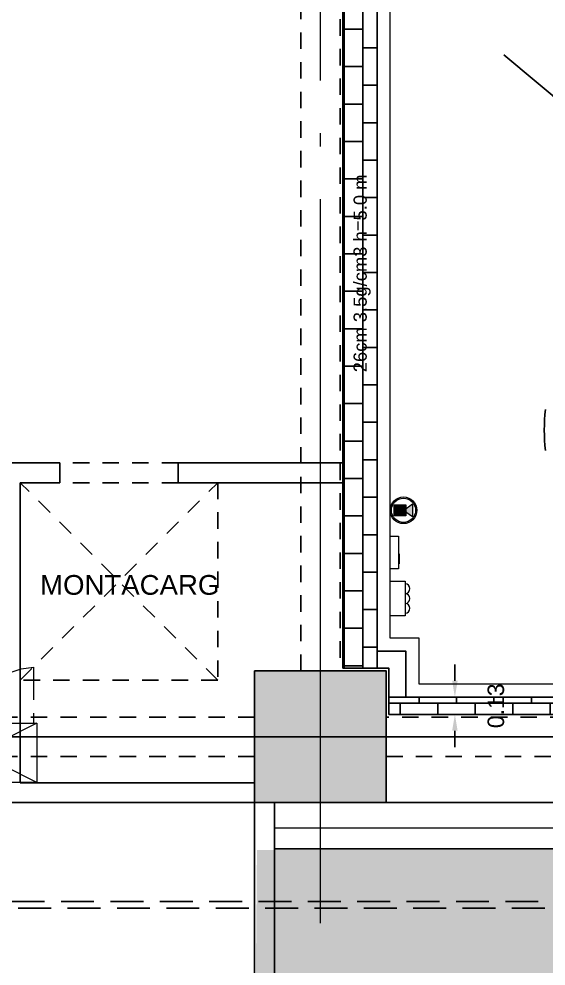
# Model space of a CAD drawing. Header units: metres. Extents: x -22 to 564, y 0 to 143.
# Drawn here: x 19.43 to 23.44, y 32.28 to 39.48 of the extents above; entities that cross this region are included whole.
import ezdxf
from ezdxf.xclip import XClip

# ---------------------------------------------------------------- set-up
doc = ezdxf.new("R2010")
doc.units = ezdxf.units.M
doc.header["$XCLIPFRAME"] = 2
for name, pattern in [('EJES630', [6.3, 5.5, -0.4, 0, -0.4]), ('XREF PB NEURO-ONCOLOGIA$0$CONJUNTO TLAHUAC$0$HIDDEN2', [0.1875, 0.125, -0.0625]), ('XREF PB NEURO-ONCOLOGIA$0$DASHED2', [0.375, 0.25, -0.125]), ('XREF PB NEURO-ONCOLOGIA$0$HIDDEN2', [0.1875, 0.125, -0.0625]), ('XREF PB NEURO-ONCOLOGIA$0$XREF PB NEURO-ONCOLOGIA$0$Dash 1_5mm', [3, 1.5, -1.5]), ('XREF RADIOFARMACIA$0$PDF_IMPORT', [1, 0.8, -0.2])]:
    doc.linetypes.add(name, pattern=pattern)
doc.layers.add('EJES', color=11, linetype='EJES630', lineweight=0)
doc.layers.add('XREF PB NEURO-ONCOLOGIA$0$MUROS DE TABLAROCA', color=150, linetype='Continuous', lineweight=13)
for name, color, linetype in [('TEXTO', 7, 'Continuous'), ('XREF  PB CONJ$0$PARQUE', 251, 'Continuous'), ('XREF  PB CONJ$0$REFERENCIA COLUMNAS NEURO', 7, 'Continuous'), ('XREF PB NEURO-ONCOLOGIA$0$-CG-M-WALL', 7, 'Continuous'), ('XREF PB NEURO-ONCOLOGIA$0$CANCELES', 1, 'Continuous'), ('XREF PB NEURO-ONCOLOGIA$0$COLUMNAS', 6, 'Continuous'), ('XREF PB NEURO-ONCOLOGIA$0$CONTRAVENTEOS', 6, 'XREF PB NEURO-ONCOLOGIA$0$HIDDEN2'), ('XREF PB NEURO-ONCOLOGIA$0$COTAS PAÑOS', 8, 'Continuous'), ('XREF PB NEURO-ONCOLOGIA$0$EQUIPO', 8, 'Continuous'), ('XREF PB NEURO-ONCOLOGIA$0$HATCH', 251, 'Continuous'), ('XREF PB NEURO-ONCOLOGIA$0$LAMINA MULTIPERFORADA', 9, 'Continuous'), ('XREF PB NEURO-ONCOLOGIA$0$MUROS', 3, 'Continuous'), ('XREF PB NEURO-ONCOLOGIA$0$NOVIDESA', 11, 'Continuous'), ('XREF PB NEURO-ONCOLOGIA$0$PROYECCIÓN', 8, 'XREF PB NEURO-ONCOLOGIA$0$CONJUNTO TLAHUAC$0$HIDDEN2'), ('XREF PB NEURO-ONCOLOGIA$0$TABIQUES BLINDADOS', 30, 'Continuous'), ('XREF RADIOFARMACIA$0$MOBILIARIO', 161, 'Continuous')]:
    doc.layers.add(name, color=color, linetype=linetype)
doc.layers.get('Defpoints').off()
doc.styles.add('100 LOCALES 25', font='arial.ttf', dxfattribs={"height": 0.25})
doc.styles.add('XREF PB NEURO-ONCOLOGIA$0$COTAS', font='arial.ttf')
doc.dimstyles.new('XREF PB NEURO-ONCOLOGIA$0$50 FLECHAS', dxfattribs={"dimscale": 0.5, "dimtxt": 0.25, "dimasz": 0.25, "dimexe": 0.1, "dimexo": 0.1, "dimgap": 0.025, "dimtad": 0, "dimtih": 1, "dimtoh": 1, "dimzin": 1, "dimdsep": 46, "dimtxsty": 'XREF PB NEURO-ONCOLOGIA$0$COTAS', "dimcen": 0.1, "dimclrd": 256, "dimclre": 256, "dimclrt": 7, "dimadec": 0, "dimazin": 1, "dimtfac": 1, "dimtofl": 0, "dimtmove": 2, "dimatfit": 3, "dimfxl": 1, "dimtolj": 1, "dimtzin": 1, "dimlwd": -1, "dimlwe": -1, "dimarcsym": 0})

# ---------------------------------------------------------------- blocks, each defined once
blk = doc.blocks.new('XREF PB NEURO-ONCOLOGIA$0$C-1')
at = {"layer": 'XREF PB NEURO-ONCOLOGIA$0$-CG-M-WALL', "true_color": 0x636466}
h = blk.add_hatch(color=251, dxfattribs=at)
h.dxf.hatch_style = 1
h.paths.add_polyline_path([(-0.5, -0.5), (-0.5, 0.5), (0.5, 0.5), (0.5, -0.5)])
blk.add_lwpolyline([(-0.5, -0.5), (-0.5, 0.5), (0.5, 0.5), (0.5, -0.5)], close=True)
blk = doc.blocks.new('*U218')
blk.add_arc((-1588.9, 0), 1500.6, 174.04025, 185.95975)
blk = doc.blocks.new('*D362')
at = {"layer": 'XREF PB NEURO-ONCOLOGIA$0$COTAS PAÑOS', "transparency": 16777216}
for p, q in [((0.7217, 23.2062), (0.7217, 22.7047)), ((0.8517, 23.2062), (0.8517, 22.7047)), ((0.5967, 22.7547), (0.4717, 22.7547)), ((0.9767, 22.7547), (1.1017, 22.7547))]:
    blk.add_line(p, q, dxfattribs=at)
for points in [[(0.5967, 22.7755), (0.5967, 22.7339), (0.7217, 22.7547)], [(0.9767, 22.7755), (0.9767, 22.7339), (0.8517, 22.7547)]]:
    blk.add_solid(points, dxfattribs=at)
at = {"layer": 'XREF PB NEURO-ONCOLOGIA$0$COTAS PAÑOS', "color": 7, "transparency": 16777216, "insert": (0.7867, 22.443), "char_height": 0.125, "attachment_point": 5, "style": 'XREF PB NEURO-ONCOLOGIA$0$COTAS'}
blk.add_mtext('\\A1;0.13', dxfattribs=at)
blk = doc.blocks.new('XREF  PB CONJ$0$A$C7782c7fa')
blk.add_lwpolyline([(3.8764, 6.3072), (21.2545, 18.5368), (6.1071, 40.0612), (1.7728, 37.011), (-12.4999, 57.2923), (-25.5437, 48.1129)], close=True)
blk.add_lwpolyline([(5.6821, 4.6102), (-26.3433, 50.118)])
blk = doc.blocks.new('XREF  PB CONJ')
at = {"layer": 'XREF  PB CONJ$0$PARQUE', "true_color": 0x136734}
h = blk.add_hatch(dxfattribs=at)
h.set_pattern_fill('CROSS', color=116, scale=0.02, angle=90)
edge = h.paths.add_edge_path()
edge.add_line((3.5883, 104.6056), (1.6936, 104.3684))
edge.add_line((1.6936, 104.3684), (2.4784, 17.6083))
edge.add_line((2.4784, 17.6083), (97.731, 17.9336))
edge.add_arc((97.7247, 19.237), 1.3034, 270.27519, 363.10058)
edge.add_line((99.0262, 19.3075), (96.4762, 19.3078))
edge.add_line((96.4762, 19.3078), (96.602, 20.224))
edge.add_line((96.602, 20.224), (62.4128, 20.224))
edge.add_arc((58.6329, 24.6535), 5.8231, 229.52466, 310.47534, ccw=False)
edge.add_line((54.8531, 20.224), (26.2527, 20.2188))
edge.add_line((26.2527, 20.2188), (4.2837, 20.0304))
edge.add_line((4.2837, 20.0304), (4.055, 46.6913))
edge.add_line((4.055, 46.6913), (2.3881, 46.6912))
edge.add_line((2.3881, 46.6912), (2.3881, 54.8033))
edge.add_line((2.3881, 54.8033), (3.9854, 54.8034))
edge.add_line((3.9854, 54.8034), (3.7464, 82.6679))
edge.add_line((3.7464, 82.6679), (3.6185, 95.2556))
edge.add_line((3.6185, 95.2556), (3.5883, 104.6056))
at = {"layer": 'XREF  PB CONJ$0$REFERENCIA COLUMNAS NEURO', "color": 1, "lineweight": 5, "rotation": 325.356105481422}
blk.add_blockref('XREF  PB CONJ$0$A$C7782c7fa', (-2.1343, 17.408), dxfattribs=at)
blk = doc.blocks.new('XREF RADIOFARMACIA$0$OF')
at = {"linetype": 'XREF RADIOFARMACIA$0$PDF_IMPORT', "lineweight": 5, "ltscale": 0.337538}
for points in [[(2524.9134, 1720.8318), (2525.3632, 1721.7315), (2524.9134, 1722.6312)], [(2525.3632, 1720.8318), (2524.9134, 1721.7315), (2525.3632, 1722.6312)]]:
    blk.add_lwpolyline(points, dxfattribs=at)
at = {"lineweight": 5}
for points in [[(2524.9134, 1721.7315), (2524.9134, 1722.6312), (2525.3632, 1722.6312), (2525.3632, 1721.7315)], [(2524.9134, 1720.8318), (2524.9134, 1721.7315), (2525.3632, 1721.7315), (2525.3632, 1720.8318)]]:
    blk.add_lwpolyline(points, close=True, dxfattribs=at)
at = {"linetype": 'XREF RADIOFARMACIA$0$PDF_IMPORT', "lineweight": 5, "ltscale": 0.310834}
for points in [[(2525.3632, 1722.6064), (2525.7883, 1722.6064), (2525.7773, 1722.5115), (2525.7457, 1722.4221), (2525.6948, 1722.3409), (2525.6274, 1722.2735), (2525.5476, 1722.224), (2525.4568, 1722.1923), (2525.3632, 1722.1813), (2525.4568, 1722.1703), (2525.5476, 1722.1387), (2525.6274, 1722.0892), (2525.6948, 1722.0218), (2525.7457, 1721.9406), (2525.7773, 1721.8512), (2525.7883, 1721.7563), (2525.3632, 1721.7563)], [(2525.3632, 1721.7067), (2525.7883, 1721.7067), (2525.7773, 1721.6118), (2525.7457, 1721.5224), (2525.6948, 1721.4412), (2525.6274, 1721.3738), (2525.5476, 1721.3243), (2525.4568, 1721.2927), (2525.3632, 1721.2816), (2525.4568, 1721.2706), (2525.5476, 1721.239), (2525.6274, 1721.1895), (2525.6948, 1721.1221), (2525.7457, 1721.0409), (2525.7773, 1720.9515), (2525.7883, 1720.8566), (2525.3632, 1720.8566)]]:
    blk.add_lwpolyline(points, dxfattribs=at)
blk = doc.blocks.new('XREF RADIOFARMACIA')
at = {"layer": 'XREF RADIOFARMACIA$0$MOBILIARIO', "linetype": 'XREF RADIOFARMACIA$0$PDF_IMPORT', "lineweight": 5, "ltscale": 0.475556}
blk.add_blockref('XREF RADIOFARMACIA$0$OF', (-2524.4099, -1720.762), dxfattribs=at)
blk = doc.blocks.new('XREF PB NEURO-ONCOLOGIA')
at = {"layer": 'XREF PB NEURO-ONCOLOGIA$0$EQUIPO', "transparency": 33554559}
for points in [[(2.2305, 23.1276), (2.2305, 23.215), (2.3128, 23.215), (2.3128, 23.1276)], [(2.3199, 23.0769), (2.2234, 23.0769), (2.2712, 23.1459)]]:
    blk.add_hatch(color=256, dxfattribs=at).paths.add_polyline_path(points)
at = {"layer": 'XREF PB NEURO-ONCOLOGIA$0$HATCH'}
h = blk.add_hatch(dxfattribs=at)
h.set_pattern_fill('AR-B816', color=256, scale=0.0007)
h.paths.add_polyline_path([(1.0717, 23.6062), (6.8817, 23.6062), (6.8817, 23.2562), (6.7117, 23.2562), (6.7117, 23.3462), (1.0717, 23.3462)])
h = blk.add_hatch(dxfattribs=at)
h.set_pattern_fill('AR-B816', color=256, scale=0.0007, angle=90)
h.paths.add_polyline_path([(0.7217, 23.2562), (0.8517, 23.2562), (0.8517, 16.9762), (0.7217, 16.9762)])
at = {"layer": 'XREF PB NEURO-ONCOLOGIA$0$CANCELES', "color": 1, "linetype": 'XREF PB NEURO-ONCOLOGIA$0$XREF PB NEURO-ONCOLOGIA$0$Dash 1_5mm', "true_color": 0xff0000}
blk.add_line((2.8817, 18.9862), (5.7316, 22.3825), dxfattribs=at)
at = {"layer": 'XREF PB NEURO-ONCOLOGIA$0$CONTRAVENTEOS', "elevation": 0}
for points in [[(0.7017, 24.2762), (0.7017, 31.3762), (0.4017, 31.3762), (0.4017, 24.2762)], [(0.7017, 24.2762), (0.7017, 31.3762), (0.4017, 31.3762), (0.4017, 24.2762)], [(1.0517, 23.9262), (6.9017, 23.9262), (6.9017, 23.6262), (1.0517, 23.6262)]]:
    blk.add_lwpolyline(points, close=True, dxfattribs=at)
at = {"layer": 'XREF PB NEURO-ONCOLOGIA$0$CONTRAVENTEOS'}
blk.add_lwpolyline([(0.7017, 16.9562), (0.7017, 23.2762), (0.4017, 23.2762), (0.4017, 16.9562)], close=True, dxfattribs=at)
at = {"layer": 'XREF PB NEURO-ONCOLOGIA$0$EQUIPO', "lineweight": 20}
for points in [[(1.4701, 23.2462), (1.7332, 23.2462), (1.7332, 23.1334), (1.4701, 23.1334)], [(1.8283, 23.2462), (2.0751, 23.2462), (2.0751, 23.1822), (1.8283, 23.1822)], [(2.3128, 23.1276), (2.2305, 23.1276), (2.2305, 23.215), (2.3128, 23.215)], [(2.2234, 23.0769), (2.2712, 23.1459), (2.3199, 23.0769)]]:
    blk.add_lwpolyline(points, close=True, dxfattribs=at)
for points in [[(1.8892, 23.1791), (1.8648, 23.1791), (1.8648, 23.1822)], [(1.94, 23.1822), (1.94, 23.1791), (1.9146, 23.1791), (1.8892, 23.1791), (1.8892, 23.1822)], [(1.9146, 23.1791), (1.9146, 23.1822)]]:
    blk.add_lwpolyline(points, dxfattribs=at)
blk.add_lwpolyline([(1.4905, 23.1329, 0.999998), (1.5646, 23.1329, 0.999998), (1.6387, 23.1329)], format="xyb", dxfattribs=at)
for radius in [0.1011, 0.0919]:
    blk.add_circle((2.2719, 23.1451), radius, dxfattribs=at)
blk.add_arc((1.6768, 23.1329), 0.0371, 180.00014, 359.99986, dxfattribs=at)
at = {"layer": 'XREF PB NEURO-ONCOLOGIA$0$LAMINA MULTIPERFORADA', "linetype": 'XREF PB NEURO-ONCOLOGIA$0$DASHED2', "elevation": 0}
for points in [[(-0.7508, 60.8861), (17.0142, 60.8861), (17.0142, 26.9264), (22.3117, 26.9262), (22.3117, -3.0538), (-0.7508, -3.0538)], [(-0.7008, 60.8361), (16.9642, 60.8361), (16.9642, 26.8764), (22.2617, 26.8762), (22.2617, -3.0038), (-0.7008, -3.0038)]]:
    blk.add_lwpolyline(points, close=True, dxfattribs=at)
at = {"layer": 'XREF PB NEURO-ONCOLOGIA$0$MUROS'}
for p, q in [((0.0517, 24.2762), (0.0517, 31.3762)), ((2.6317, 25.7562), (2.6317, 26.2062)), ((0.2017, 26.0562), (2.4817, 26.0562)), ((0.2017, 24.2762), (0.2017, 26.0562)), ((2.4817, 26.0562), (2.4817, 25.7562)), ((2.4817, 25.7562), (2.6317, 25.7562)), ((0.0517, 24.2762), (-1.5983, 24.2762)), ((0.0517, 24.1262), (-1.7483, 24.1262))]:
    blk.add_line(p, q, dxfattribs=at)
at = {"layer": 'XREF PB NEURO-ONCOLOGIA$0$MUROS', "elevation": 0}
blk.add_lwpolyline([(2.4817, 23.6062), (2.4817, 24.8562), (2.6317, 24.8562), (2.6317, 23.6062)], close=True, dxfattribs=at)
at = {"layer": 'XREF PB NEURO-ONCOLOGIA$0$MUROS DE TABLAROCA'}
blk.add_line((0.2017, 24.2762), (0.0517, 24.2762), dxfattribs=at)
blk.add_lwpolyline([(3.5646, 16.9862), (1.4317, 16.9862), (1.4317, 17.3362), (0.9517, 17.3362), (0.9517, 23.0262), (1.3017, 23.0262), (1.3017, 23.2462), (6.7417, 23.2462), (6.7417, 16.9862), (6.6117, 16.9862), (6.6117, 16.9862), (5.4646, 16.9862)], dxfattribs=at)
at = {"layer": 'XREF PB NEURO-ONCOLOGIA$0$NOVIDESA'}
for points in [[(21.6617, -2.4038), (-0.3008, -2.4038), (-0.3008, 24.1262)], [(21.5017, -2.2438), (-0.1483, -2.2438), (-0.1408, 24.1262)]]:
    blk.add_lwpolyline(points, dxfattribs=at)
at = {"layer": 'XREF PB NEURO-ONCOLOGIA$0$PROYECCIÓN'}
for p, q in [((0.9817, 24.5562, 0), (2.4817, 26.0562, 0)), ((0.9817, 24.5562, 0), (0.9817, 26.0562, 0)), ((2.4817, 24.8562, 0), (2.4817, 25.7562, 0)), ((2.6317, 24.8562, 0), (2.6317, 25.7562, 0)), ((2.4817, 24.5562, 0), (0.9817, 24.5562, 0)), ((2.4817, 24.5562, 0), (1.6817, 24.5562, 0))]:
    blk.add_line(p, q, dxfattribs=at)
at = {"layer": 'XREF PB NEURO-ONCOLOGIA$0$PROYECCIÓN', "elevation": 0}
blk.add_lwpolyline([(0.9817, 26.0562), (2.4817, 24.5562)], dxfattribs=at)
at = {"layer": 'XREF PB NEURO-ONCOLOGIA$0$TABIQUES BLINDADOS'}
for points in [[(1.0717, 23.6062), (6.8817, 23.6062), (6.8817, 23.2562), (6.7117, 23.2562), (6.7117, 23.3462), (1.0717, 23.3462)], [(1.0717, 23.3462), (1.0717, 23.2562), (0.8517, 23.2562), (0.8517, 23.1262), (1.2017, 23.1262), (1.2017, 23.3462)], [(0.7217, 23.2562), (0.8517, 23.2562), (0.8517, 16.9762), (0.7217, 16.9762)]]:
    blk.add_lwpolyline(points, close=True, dxfattribs=at)
at = {"layer": 'XREF PB NEURO-ONCOLOGIA$0$COLUMNAS'}
blk.add_blockref('XREF PB NEURO-ONCOLOGIA$0$C-1', (0.5517, 23.7762, 0), dxfattribs=at)
at = {"layer": 'XREF PB NEURO-ONCOLOGIA$0$EQUIPO', "xscale": 0.0009999999999940395, "yscale": 0.0009999999999940395, "zscale": 0.0009999999999940395, "rotation": 270}
blk.add_blockref('*U218', (2.8817, 18.9862), dxfattribs=at)
at = {"layer": 'XREF PB NEURO-ONCOLOGIA$0$COTAS PAÑOS'}
dim = blk.add_linear_dim(base=(0.7217, 22.7547), p1=(0.8517, 23.2562), p2=(0.7217, 23.2562), dimstyle='XREF PB NEURO-ONCOLOGIA$0$50 FLECHAS', dxfattribs=at)
dim.commit()
dim.dimension.update_dxf_attribs({"geometry": '*D362', "text_midpoint": (0.7867, 22.443)})

msp = doc.modelspace()

# ---------------------------------------------------------------- block references
at = {"rotation": 90}
msp.add_blockref('XREF PB NEURO-ONCOLOGIA', (45.501, 33.4734), dxfattribs=at)

# ---------------------------------------------------------------- next in the draw order: block references
ref = msp.add_blockref('XREF  PB CONJ', (67.8976, 28.71, 0), dxfattribs=dict(rotation=89.50849308405942))
XClip(ref).set_block_clipping_path([(-2.936402334, 82.9334608569), (21.1250270707, 82.9334608569), (21.1250270707, 49.0397586863), (26.6296707885, 49.0397586863), (26.6284018429, 17.4712422498), (-2.8531787476, 17.4341989701)])

# ---------------------------------------------------------------- next in the draw order: linework, layer by layer
at = {"layer": 'EJES'}
for p, q in [((21.7249, 32.6099), (21.7249, 59.0501)), ((-5.7215, 34.0251), (52.7417, 34.0251))]:
    msp.add_line(p, q, dxfattribs=at)

# ---------------------------------------------------------------- next in the draw order: block references
at = {"layer": 'Defpoints', "rotation": 90}
msp.add_blockref('XREF RADIOFARMACIA', (19.6403, 33.1746, 0), dxfattribs=at)

# ---------------------------------------------------------------- next in the draw order: texts
at = {"layer": 'TEXTO', "color": 0, "insert": (22.1067, 36.7938, 0), "char_height": 0.1, "width": 2.015847, "attachment_point": 7, "rotation": 90, "style": '100 LOCALES 25'}
msp.add_mtext('26cm 3.5g/cm3 h=5.0 m', dxfattribs=at)
at = {"layer": 'TEXTO', "color": 0, "insert": (20.2763, 35.2536, 0), "char_height": 0.15, "width": 2.242527, "attachment_point": 2, "style": '100 LOCALES 25'}
msp.add_mtext('\\pxqc;MONTACARG', dxfattribs=at)

doc.saveas('drawing.dxf')
